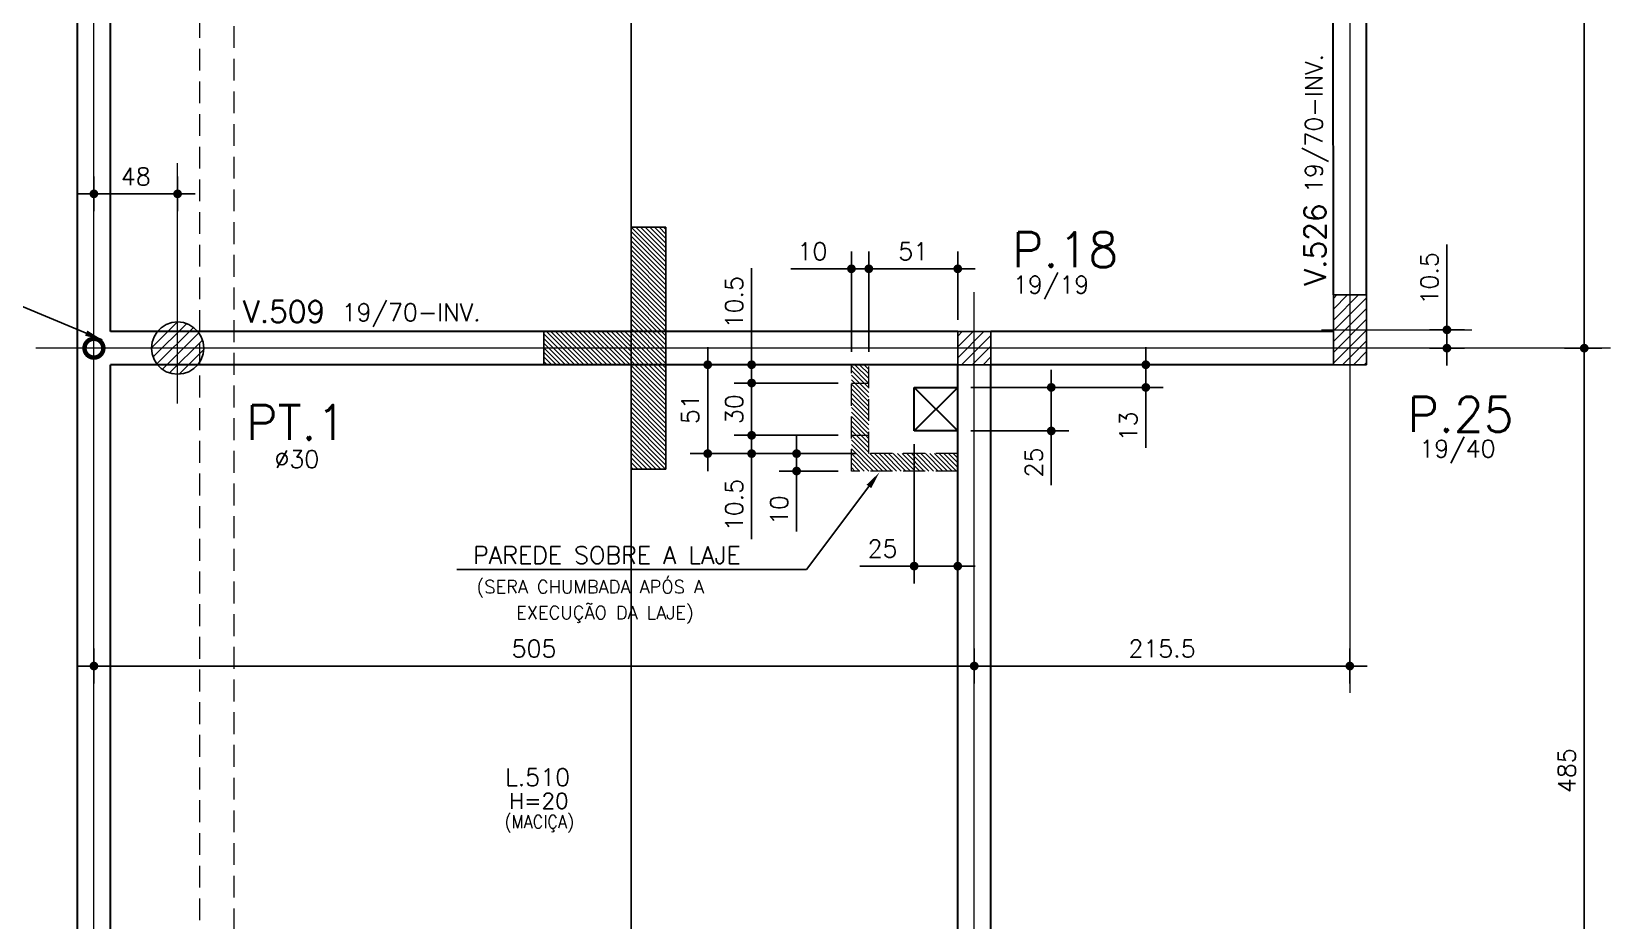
# Model space of a CAD drawing. Header units: inches. Extents: x 0 to 5940, y 0 to 4205.
# Drawn here: x 3180 to 4086, y 2257 to 2767 of the extents above; entities that cross this region are included whole.
import ezdxf

# ---------------------------------------------------------------- set-up
doc = ezdxf.new("R2010")
doc.units = ezdxf.units.IN
doc.header["$LTSCALE"] = 50
doc.header["$MEASUREMENT"] = 0
doc.linetypes.add('HIDDEN', pattern=[0.375, 0.25, -0.125])
for name, color, linetype in [('ALVENARIA', 10, 'HIDDEN'), ('CONTRA-FLECHA', 210, 'Continuous'), ('CORTE-FORMA', 1, 'Continuous'), ('COTA', 6, 'Continuous'), ('ESTRUTURA METALICA', 80, 'HIDDEN'), ('FO-HACHURA_PILAR-MORRE', 252, 'Continuous'), ('FO-TEXTO-LAJES', 152, 'Continuous'), ('FO-TEXTO-VIGAS', 3, 'Continuous'), ('P-M', 7, 'Continuous'), ('TEXTO', 3, 'Continuous')]:
    doc.layers.add(name, color=color, linetype=linetype)
for name, color, linetype, lineweight in [('FO-Eixos', 150, 'Continuous', 5), ('FO-Textos dos pilares', 3, 'Continuous', 20), ('FO-Vigas', 2, 'Continuous', 30)]:
    doc.layers.add(name, color=color, linetype=linetype, lineweight=lineweight)
doc.styles.add('ROMANS', font='romans.shx')
doc.dimstyles.new('COTA_50', dxfattribs={"dimscale": 5, "dimtxt": 2, "dimasz": 1, "dimexe": 2, "dimexo": 1.5, "dimgap": 1, "dimtad": 1, "dimzin": 12, "dimdsep": 46, "dimtxsty": 'ROMANS', "dimblk1": 'COTA', "dimblk2": 'COTA', "dimsah": 1, "dimcen": -4, "dimdle": 1.5, "dimclrd": 6, "dimclre": 6, "dimclrt": 3, "dimadec": 0, "dimazin": 0, "dimtfac": 1, "dimtofl": 0, "dimtmove": 0, "dimatfit": 3, "dimldrblk": 'COTA', "dimfxl": 1, "dimtolj": 1, "dimtzin": 12, "dimarcsym": 0})
doc.dimstyles.new('NOTA', dxfattribs={"dimscale": 5, "dimtxt": 2, "dimasz": 2, "dimexe": 1.5, "dimexo": 2, "dimgap": 1, "dimtad": 1, "dimdec": 1, "dimzin": 12, "dimdsep": 46, "dimtxsty": 'ROMANS', "dimcen": 0.09, "dimclrd": 8, "dimclre": 8, "dimclrt": 3, "dimadec": 0, "dimazin": 0, "dimtfac": 1, "dimtdec": 1, "dimtofl": 0, "dimtmove": 0, "dimatfit": 3, "dimfxl": 1, "dimtolj": 1, "dimtzin": 12, "dimarcsym": 0})
pattern_1 = [(45, (-24102.2134, 9121.8574), (-3.0935922, 3.0935922), [])]

# ---------------------------------------------------------------- blocks, each defined once
blk = doc.blocks.new('COTA')
at = {"layer": 'COTA'}
for p, q in [((0, -2), (0, 2)), ((2, 0), (-2, 0))]:
    blk.add_line(p, q, dxfattribs=at)
at = {"layer": 'COTA', "const_width": 0.5}
blk.add_lwpolyline([(-0.25, 0, 1), (0.25, 0, 1)], format="xyb", close=True, dxfattribs=at)
blk = doc.blocks.new('*D17')
at = {"layer": 'COTA', "color": 6, "lineweight": -2, "transparency": 16777216}
for p, q in [((3215.99, 2678.59), (3215.99, 2684.22)), ((3263.99, 2678.59), (3263.99, 2684.22)), ((3220.99, 2674.22), (3258.99, 2674.22))]:
    blk.add_line(p, q, dxfattribs=at)
at = {"layer": 'Defpoints', "color": 0, "transparency": 16777216}
for p in [(3263.99, 2674.22), (3215.99, 2671.09), (3263.99, 2671.09)]:
    blk.add_point(p, dxfattribs=at)
at = {"layer": 'COTA', "color": 6, "lineweight": -2, "transparency": 16777216, "xscale": 5, "yscale": 5, "zscale": 5, "rotation": 180}
blk.add_blockref('COTA', (3215.99, 2674.22), dxfattribs=at)
at = {"layer": 'COTA', "color": 6, "lineweight": -2, "transparency": 16777216, "xscale": 5, "yscale": 5, "zscale": 5}
blk.add_blockref('COTA', (3263.99, 2674.22), dxfattribs=at)
at = {"layer": 'COTA', "color": 3, "transparency": 16777216, "insert": (3239.99, 2684.22), "char_height": 10, "attachment_point": 5, "style": 'ROMANS'}
blk.add_mtext('\\A1;48', dxfattribs=at)
blk = doc.blocks.new('*D18')
at = {"layer": 'COTA', "color": 6, "lineweight": -2, "transparency": 16777216}
for p, q in [((3215.99, 2407.59), (3215.99, 2393.28)), ((3220.99, 2403.28), (3715.99, 2403.28)), ((3720.99, 2407.59), (3720.99, 2393.28))]:
    blk.add_line(p, q, dxfattribs=at)
at = {"layer": 'Defpoints', "color": 0, "transparency": 16777216}
for p in [(3215.99, 2415.09), (3720.99, 2415.09), (3720.99, 2403.28)]:
    blk.add_point(p, dxfattribs=at)
at = {"layer": 'COTA', "color": 6, "lineweight": -2, "transparency": 16777216, "xscale": 5, "yscale": 5, "zscale": 5, "rotation": 180}
blk.add_blockref('COTA', (3215.99, 2403.28), dxfattribs=at)
at = {"layer": 'COTA', "color": 6, "lineweight": -2, "transparency": 16777216, "xscale": 5, "yscale": 5, "zscale": 5}
blk.add_blockref('COTA', (3720.99, 2403.28), dxfattribs=at)
at = {"layer": 'COTA', "color": 3, "transparency": 16777216, "insert": (3468.49, 2413.28), "char_height": 10, "attachment_point": 5, "style": 'ROMANS'}
blk.add_mtext('\\A1;505', dxfattribs=at)
blk = doc.blocks.new('*D19')
at = {"layer": 'COTA', "color": 6, "lineweight": -2, "transparency": 16777216}
for p, q in [((3720.99, 2408.49), (3720.99, 2393.28)), ((3725.99, 2403.28), (3931.46, 2403.28)), ((3936.46, 2408.49), (3936.46, 2393.28))]:
    blk.add_line(p, q, dxfattribs=at)
at = {"layer": 'Defpoints', "color": 0, "transparency": 16777216}
for p in [(3720.99, 2415.99), (3936.46, 2415.99), (3936.46, 2403.28)]:
    blk.add_point(p, dxfattribs=at)
at = {"layer": 'COTA', "color": 6, "lineweight": -2, "transparency": 16777216, "xscale": 5, "yscale": 5, "zscale": 5, "rotation": 180}
blk.add_blockref('COTA', (3720.99, 2403.28), dxfattribs=at)
at = {"layer": 'COTA', "color": 6, "lineweight": -2, "transparency": 16777216, "xscale": 5, "yscale": 5, "zscale": 5}
blk.add_blockref('COTA', (3936.46, 2403.28), dxfattribs=at)
at = {"layer": 'COTA', "color": 3, "transparency": 16777216, "insert": (3828.73, 2413.28), "char_height": 10, "attachment_point": 5, "style": 'ROMANS'}
blk.add_mtext('\\A1;215.5', dxfattribs=at)
blk = doc.blocks.new('*D42')
at = {"layer": 'COTA', "color": 6, "lineweight": -2, "transparency": 16777216}
for p, q in [((4059.54, 3054.21), (4080.95, 3054.21)), ((4070.95, 3049.21), (4070.95, 2590.67)), ((4059.54, 2585.67), (4080.95, 2585.67))]:
    blk.add_line(p, q, dxfattribs=at)
at = {"layer": 'Defpoints', "color": 0, "transparency": 16777216}
for p in [(4052.04, 3054.21), (4052.04, 2585.67), (4070.95, 2585.67)]:
    blk.add_point(p, dxfattribs=at)
at = {"layer": 'COTA', "color": 6, "lineweight": -2, "transparency": 16777216, "xscale": 5, "yscale": 5, "zscale": 5}
for p, rotation in [((4070.95, 3054.21), 90), ((4070.95, 2585.67), 270)]:
    blk.add_blockref('COTA', p, dxfattribs=dict(at, rotation=rotation))
at = {"layer": 'COTA', "color": 3, "transparency": 16777216, "insert": (4060.95, 2819.94), "char_height": 10, "attachment_point": 5, "rotation": 90, "style": 'ROMANS'}
blk.add_mtext('\\A1;469', dxfattribs=at)
blk = doc.blocks.new('*D43')
at = {"layer": 'COTA', "color": 6, "lineweight": -2, "transparency": 16777216}
for p, q in [((3992.16, 2601.21), (3992.16, 2645.25)), ((3997.7, 2596.21), (4002.16, 2596.21)), ((3997.7, 2585.67), (4002.16, 2585.67)), ((3992.16, 2580.67), (3992.16, 2575.67))]:
    blk.add_line(p, q, dxfattribs=at)
at = {"layer": 'Defpoints', "color": 0, "transparency": 16777216}
for p in [(3990.2, 2596.21), (3992.16, 2596.21), (3990.2, 2585.67)]:
    blk.add_point(p, dxfattribs=at)
at = {"layer": 'COTA', "color": 6, "lineweight": -2, "transparency": 16777216, "xscale": 5, "yscale": 5, "zscale": 5}
for p, rotation in [((3992.16, 2596.21), 270), ((3992.16, 2585.67), 90)]:
    blk.add_blockref('COTA', p, dxfattribs=dict(at, rotation=rotation))
at = {"layer": 'COTA', "color": 3, "transparency": 16777216, "insert": (3982.16, 2625.73), "char_height": 10, "attachment_point": 5, "rotation": 90, "style": 'ROMANS'}
blk.add_mtext('\\A1;10.5', dxfattribs=at)
blk = doc.blocks.new('*D44')
at = {"layer": 'COTA', "color": 6, "lineweight": -2, "transparency": 16777216}
for p, q in [((4060.82, 2585.67), (4080.95, 2585.67)), ((4070.95, 2580.67), (4070.95, 2105.71)), ((4060.82, 2100.71), (4080.95, 2100.71))]:
    blk.add_line(p, q, dxfattribs=at)
at = {"layer": 'Defpoints', "color": 0, "transparency": 16777216}
for p in [(4053.32, 2585.67), (4053.32, 2100.71), (4070.95, 2100.71)]:
    blk.add_point(p, dxfattribs=at)
at = {"layer": 'COTA', "color": 6, "lineweight": -2, "transparency": 16777216, "xscale": 5, "yscale": 5, "zscale": 5}
for p, rotation in [((4070.95, 2585.67), 90), ((4070.95, 2100.71), 270)]:
    blk.add_blockref('COTA', p, dxfattribs=dict(at, rotation=rotation))
at = {"layer": 'COTA', "color": 3, "transparency": 16777216, "insert": (4060.95, 2343.19), "char_height": 10, "attachment_point": 5, "rotation": 90, "style": 'ROMANS'}
blk.add_mtext('\\A1;485', dxfattribs=at)
blk = doc.blocks.new('*D78')
at = {"layer": 'COTA', "color": 6, "lineweight": -2, "transparency": 16777216}
for p, q in [((3686.52, 2530.67), (3686.52, 2450.61)), ((3711.52, 2472.32), (3711.52, 2450.61)), ((3686.52, 2460.61), (3655.33, 2460.61)), ((3706.52, 2460.61), (3691.52, 2460.61))]:
    blk.add_line(p, q, dxfattribs=at)
at = {"layer": 'Defpoints', "color": 0, "transparency": 16777216}
for p in [(3686.52, 2538.17), (3711.52, 2479.82), (3686.52, 2460.61)]:
    blk.add_point(p, dxfattribs=at)
at = {"layer": 'COTA', "color": 6, "lineweight": -2, "transparency": 16777216, "xscale": 5, "yscale": 5, "zscale": 5, "rotation": 180}
blk.add_blockref('COTA', (3686.52, 2460.61), dxfattribs=at)
at = {"layer": 'COTA', "color": 6, "lineweight": -2, "transparency": 16777216, "xscale": 5, "yscale": 5, "zscale": 5}
blk.add_blockref('COTA', (3711.52, 2460.61), dxfattribs=at)
at = {"layer": 'COTA', "color": 3, "transparency": 16777216, "insert": (3668.43, 2470.61), "char_height": 10, "attachment_point": 5, "style": 'ROMANS'}
blk.add_mtext('\\A1;25', dxfattribs=at)
blk = doc.blocks.new('*D79')
at = {"layer": 'COTA', "color": 6, "lineweight": -2, "transparency": 16777216}
for p, q in [((3660.52, 2583.67), (3660.52, 2641.24)), ((3711.52, 2601.97), (3711.52, 2641.24)), ((3706.52, 2631.24), (3665.52, 2631.24))]:
    blk.add_line(p, q, dxfattribs=at)
at = {"layer": 'Defpoints', "color": 0, "transparency": 16777216}
for p in [(3660.52, 2631.24), (3711.52, 2594.47), (3660.52, 2576.17)]:
    blk.add_point(p, dxfattribs=at)
at = {"layer": 'COTA', "color": 6, "lineweight": -2, "transparency": 16777216, "xscale": 5, "yscale": 5, "zscale": 5, "rotation": 180}
blk.add_blockref('COTA', (3660.52, 2631.24), dxfattribs=at)
at = {"layer": 'COTA', "color": 6, "lineweight": -2, "transparency": 16777216, "xscale": 5, "yscale": 5, "zscale": 5}
blk.add_blockref('COTA', (3711.52, 2631.24), dxfattribs=at)
at = {"layer": 'COTA', "color": 3, "transparency": 16777216, "insert": (3686.02, 2641.24), "char_height": 10, "attachment_point": 5, "style": 'ROMANS'}
blk.add_mtext('\\A1;51', dxfattribs=at)
blk = doc.blocks.new('*D80')
at = {"layer": 'COTA', "color": 6, "lineweight": -2, "transparency": 16777216}
for p, q in [((3718.99, 2563.17), (3775.17, 2563.17)), ((3765.17, 2558.17), (3765.17, 2543.17)), ((3718.99, 2538.17), (3775.17, 2538.17)), ((3765.17, 2538.17), (3765.17, 2506.98))]:
    blk.add_line(p, q, dxfattribs=at)
at = {"layer": 'Defpoints', "color": 0, "transparency": 16777216}
for p in [(3711.49, 2563.17), (3711.49, 2538.17), (3765.17, 2538.17)]:
    blk.add_point(p, dxfattribs=at)
at = {"layer": 'COTA', "color": 6, "lineweight": -2, "transparency": 16777216, "xscale": 5, "yscale": 5, "zscale": 5}
for p, rotation in [((3765.17, 2563.17), 90), ((3765.17, 2538.17), 270)]:
    blk.add_blockref('COTA', p, dxfattribs=dict(at, rotation=rotation))
at = {"layer": 'COTA', "color": 3, "transparency": 16777216, "insert": (3755.17, 2520.08), "char_height": 10, "attachment_point": 5, "rotation": 90, "style": 'ROMANS'}
blk.add_mtext('\\A1;25', dxfattribs=at)
blk = doc.blocks.new('*D81')
at = {"layer": 'COTA', "color": 6, "lineweight": -2, "transparency": 16777216}
for p, q in [((3819.41, 2581.19), (3819.41, 2586.19)), ((3816.37, 2576.19), (3829.41, 2576.19)), ((3760.87, 2563.17), (3829.41, 2563.17)), ((3819.41, 2558.17), (3819.41, 2528.41))]:
    blk.add_line(p, q, dxfattribs=at)
at = {"layer": 'Defpoints', "color": 0, "transparency": 16777216}
for p in [(3808.87, 2576.19), (3753.37, 2563.17), (3819.41, 2563.17)]:
    blk.add_point(p, dxfattribs=at)
at = {"layer": 'COTA', "color": 6, "lineweight": -2, "transparency": 16777216, "xscale": 5, "yscale": 5, "zscale": 5}
for p, rotation in [((3819.41, 2576.19), 270), ((3819.41, 2563.17), 90)]:
    blk.add_blockref('COTA', p, dxfattribs=dict(at, rotation=rotation))
at = {"layer": 'COTA', "color": 3, "transparency": 16777216, "insert": (3809.41, 2540.79), "char_height": 10, "attachment_point": 5, "rotation": 90, "style": 'ROMANS'}
blk.add_mtext('\\A1;13', dxfattribs=at)
blk = doc.blocks.new('*D88')
at = {"layer": 'COTA', "color": 6, "lineweight": -2, "transparency": 16777216}
for p, q in [((3650.52, 2583.67), (3650.52, 2641.24)), ((3660.52, 2583.67), (3660.52, 2641.24)), ((3645.52, 2631.24), (3615.76, 2631.24)), ((3665.52, 2631.24), (3670.52, 2631.24))]:
    blk.add_line(p, q, dxfattribs=at)
at = {"layer": 'Defpoints', "color": 0, "transparency": 16777216}
for p in [(3650.52, 2631.24), (3650.52, 2576.17), (3660.52, 2576.17)]:
    blk.add_point(p, dxfattribs=at)
at = {"layer": 'COTA', "color": 6, "lineweight": -2, "transparency": 16777216, "xscale": 5, "yscale": 5, "zscale": 5}
blk.add_blockref('COTA', (3650.52, 2631.24), dxfattribs=at)
at = {"layer": 'COTA', "color": 6, "lineweight": -2, "transparency": 16777216, "xscale": 5, "yscale": 5, "zscale": 5, "rotation": 180}
blk.add_blockref('COTA', (3660.52, 2631.24), dxfattribs=at)
at = {"layer": 'COTA', "color": 3, "transparency": 16777216, "insert": (3628.14, 2641.24), "char_height": 10, "attachment_point": 5, "style": 'ROMANS'}
blk.add_mtext('\\A1;10', dxfattribs=at)
blk = doc.blocks.new('*D89')
at = {"layer": 'COTA', "color": 6, "lineweight": -2, "transparency": 16777216}
for p, q in [((3619.08, 2530.17), (3619.08, 2535.17)), ((3653.02, 2525.17), (3609.08, 2525.17)), ((3643.02, 2515.17), (3609.08, 2515.17)), ((3619.08, 2510.17), (3619.08, 2480.41))]:
    blk.add_line(p, q, dxfattribs=at)
at = {"layer": 'Defpoints', "color": 0, "transparency": 16777216}
for p in [(3660.52, 2525.17), (3619.08, 2515.17), (3650.52, 2515.17)]:
    blk.add_point(p, dxfattribs=at)
at = {"layer": 'COTA', "color": 6, "lineweight": -2, "transparency": 16777216, "xscale": 5, "yscale": 5, "zscale": 5}
for p, rotation in [((3619.08, 2525.17), 270), ((3619.08, 2515.17), 90)]:
    blk.add_blockref('COTA', p, dxfattribs=dict(at, rotation=rotation))
at = {"layer": 'COTA', "color": 3, "transparency": 16777216, "insert": (3609.08, 2492.79), "char_height": 10, "attachment_point": 5, "rotation": 90, "style": 'ROMANS'}
blk.add_mtext('\\A1;10', dxfattribs=at)
blk = doc.blocks.new('*D96')
at = {"layer": 'COTA', "color": 6, "lineweight": -2, "transparency": 16777216}
for p, q in [((3643.02, 2565.67), (3583.29, 2565.67)), ((3593.29, 2540.67), (3593.29, 2560.67)), ((3643.02, 2535.67), (3583.29, 2535.67))]:
    blk.add_line(p, q, dxfattribs=at)
at = {"layer": 'Defpoints', "color": 0, "transparency": 16777216}
for p in [(3593.29, 2565.67), (3650.52, 2565.67), (3650.52, 2535.67)]:
    blk.add_point(p, dxfattribs=at)
at = {"layer": 'COTA', "color": 6, "lineweight": -2, "transparency": 16777216, "xscale": 5, "yscale": 5, "zscale": 5}
for p, rotation in [((3593.29, 2565.67), 90), ((3593.29, 2535.67), 270)]:
    blk.add_blockref('COTA', p, dxfattribs=dict(at, rotation=rotation))
at = {"layer": 'COTA', "color": 3, "transparency": 16777216, "insert": (3583.29, 2550.67), "char_height": 10, "attachment_point": 5, "rotation": 90, "style": 'ROMANS'}
blk.add_mtext('\\A1;30', dxfattribs=at)
blk = doc.blocks.new('*D97')
at = {"layer": 'COTA', "color": 6, "lineweight": -2, "transparency": 16777216}
for p, q in [((3593.29, 2540.67), (3593.29, 2545.67)), ((3621.12, 2535.67), (3583.29, 2535.67)), ((3621.12, 2525.17), (3583.29, 2525.17)), ((3593.29, 2520.17), (3593.29, 2476.12))]:
    blk.add_line(p, q, dxfattribs=at)
at = {"layer": 'Defpoints', "color": 0, "transparency": 16777216}
for p in [(3628.62, 2535.67), (3593.29, 2525.17), (3628.62, 2525.17)]:
    blk.add_point(p, dxfattribs=at)
at = {"layer": 'COTA', "color": 6, "lineweight": -2, "transparency": 16777216, "xscale": 5, "yscale": 5, "zscale": 5}
for p, rotation in [((3593.29, 2535.67), 270), ((3593.29, 2525.17), 90)]:
    blk.add_blockref('COTA', p, dxfattribs=dict(at, rotation=rotation))
at = {"layer": 'COTA', "color": 3, "transparency": 16777216, "insert": (3583.29, 2495.65), "char_height": 10, "attachment_point": 5, "rotation": 90, "style": 'ROMANS'}
blk.add_mtext('\\A1;10.5', dxfattribs=at)
blk = doc.blocks.new('*D98')
at = {"layer": 'COTA', "color": 6, "lineweight": -2, "transparency": 16777216}
for p, q in [((3593.29, 2581.17), (3593.29, 2631.58)), ((3605.06, 2576.17), (3583.29, 2576.17)), ((3605.06, 2565.67), (3583.29, 2565.67)), ((3593.29, 2560.67), (3593.29, 2555.67))]:
    blk.add_line(p, q, dxfattribs=at)
at = {"layer": 'Defpoints', "color": 0, "transparency": 16777216}
for p in [(3593.29, 2576.17), (3612.56, 2576.17), (3612.56, 2565.67)]:
    blk.add_point(p, dxfattribs=at)
at = {"layer": 'COTA', "color": 6, "lineweight": -2, "transparency": 16777216, "xscale": 5, "yscale": 5, "zscale": 5}
for p, rotation in [((3593.29, 2576.17), 270), ((3593.29, 2565.67), 90)]:
    blk.add_blockref('COTA', p, dxfattribs=dict(at, rotation=rotation))
at = {"layer": 'COTA', "color": 3, "transparency": 16777216, "insert": (3583.29, 2612.05), "char_height": 10, "attachment_point": 5, "rotation": 90, "style": 'ROMANS'}
blk.add_mtext('\\A1;10.5', dxfattribs=at)
blk = doc.blocks.new('*D99')
at = {"layer": 'COTA', "color": 6, "lineweight": -2, "transparency": 16777216}
for p, q in [((3568.41, 2576.17), (3558.09, 2576.17)), ((3568.09, 2530.17), (3568.09, 2571.17)), ((3596.79, 2525.17), (3558.09, 2525.17))]:
    blk.add_line(p, q, dxfattribs=at)
at = {"layer": 'Defpoints', "color": 0, "transparency": 16777216}
for p in [(3568.09, 2576.17), (3575.91, 2576.17), (3604.29, 2525.17)]:
    blk.add_point(p, dxfattribs=at)
at = {"layer": 'COTA', "color": 6, "lineweight": -2, "transparency": 16777216, "xscale": 5, "yscale": 5, "zscale": 5}
for p, rotation in [((3568.09, 2576.17), 90), ((3568.09, 2525.17), 270)]:
    blk.add_blockref('COTA', p, dxfattribs=dict(at, rotation=rotation))
at = {"layer": 'COTA', "color": 3, "transparency": 16777216, "insert": (3558.09, 2550.67), "char_height": 10, "attachment_point": 5, "rotation": 90, "style": 'ROMANS'}
blk.add_mtext('\\A1;51', dxfattribs=at)

msp = doc.modelspace()

# ---------------------------------------------------------------- hatches: boundary and pattern name
at = {"layer": 'ALVENARIA', "linetype": 'Continuous', "lineweight": 13}
h = msp.add_hatch(dxfattribs=at)
h.set_pattern_fill('ANSI31', color=11, scale=15, angle=90)
h.paths.add_polyline_path([(3660.521, 2576.172), (3650.521, 2576.172), (3650.521, 2565.672), (3660.521, 2565.672)])
h = msp.add_hatch(dxfattribs=at)
h.set_pattern_fill('ANSI31', color=252, scale=15, angle=90)
h.paths.add_polyline_path([(3660.521, 2565.672), (3650.521, 2565.672), (3650.521, 2535.672), (3660.521, 2535.672)])
h = msp.add_hatch(dxfattribs=at)
h.set_pattern_fill('ANSI31', color=11, scale=15, angle=90)
h.paths.add_polyline_path([(3711.493, 2525.172), (3660.521, 2525.172), (3660.521, 2535.672), (3650.521, 2535.672), (3650.521, 2515.172), (3711.493, 2515.172)])
at = {"layer": 'CORTE-FORMA'}
h = msp.add_hatch(dxfattribs=at)
h.set_pattern_fill('ANSI31', color=70, scale=15, angle=90)
h.set_pattern_definition([(135, (5199.0355, 338.6796), (-1.3258252, -1.3258252), [])])
h.paths.add_polyline_path([(3544.143, 2516.172), (3544.143, 2576.172), (3524.143, 2576.172), (3524.143, 2516.172)])
h.paths.add_polyline_path([(3544.143, 2576.172), (3544.143, 2585.672), (3474.143, 2585.672), (3474.143, 2576.172), (3524.143, 2576.172)])
h.paths.add_polyline_path([(3544.143, 2585.672), (3544.143, 2595.172), (3524.143, 2595.172), (3474.143, 2595.172), (3474.143, 2585.672)])
h.paths.add_polyline_path([(3544.143, 2595.172), (3544.143, 2655.172), (3524.143, 2655.172), (3524.143, 2595.172)])
at = {"layer": 'FO-HACHURA_PILAR-MORRE'}
h = msp.add_hatch(dxfattribs=at)
h.set_pattern_fill('ANSI31', color=256, scale=35)
h.set_pattern_definition(pattern_1)
h.paths.add_polyline_path([(3945.992, 2576.207), (3945.992, 2616.207), (3926.992, 2616.207), (3926.992, 2576.207)])
h = msp.add_hatch(dxfattribs=at)
h.set_pattern_fill('ANSI31', color=256, scale=35)
h.set_pattern_definition(pattern_1)
h.paths.add_polyline_path([(3249.369, 2582.369), (3250.478, 2579.199), (3252.265, 2576.355), (3254.64, 2573.979), (3257.484, 2572.192), (3260.655, 2571.083), (3263.993, 2570.707), (3267.331, 2571.083), (3270.501, 2572.192), (3273.345, 2573.979), (3275.72, 2576.355), (3277.507, 2579.199), (3278.617, 2582.369), (3278.993, 2585.707), (3278.617, 2589.045), (3277.507, 2592.215), (3275.72, 2595.059), (3273.345, 2597.434), (3270.501, 2599.221), (3267.331, 2600.331), (3263.993, 2600.707), (3260.655, 2600.331), (3257.484, 2599.221), (3254.64, 2597.434), (3252.265, 2595.059), (3250.478, 2592.215), (3249.369, 2589.045), (3248.993, 2585.707)])
h = msp.add_hatch(dxfattribs=at)
h.set_pattern_fill('ANSI31', color=256, scale=35)
h.set_pattern_definition([(45, (-17267.44, 9121.8574), (-3.0935922, 3.0935922), [])])
h.paths.add_polyline_path([(3730.493, 2595.172), (3711.493, 2595.172), (3711.493, 2576.207), (3730.493, 2576.207)])

# ---------------------------------------------------------------- linework, layer by layer
at = {"layer": 'ALVENARIA', "lineweight": 5}
for p, q in [((3276.493, 3376.207), (3276.493, 2101.707)), ((3296.493, 2101.707), (3296.493, 3376.207))]:
    msp.add_line(p, q, dxfattribs=at)
at = {"layer": 'ALVENARIA', "color": 1, "linetype": 'HIDDEN', "lineweight": 13}
for p, q in [((3650.521, 2515.172), (3650.521, 2576.172)), ((3660.521, 2525.172), (3660.521, 2576.172)), ((3650.521, 2565.672), (3660.521, 2565.672)), ((3650.521, 2535.672), (3660.521, 2535.672)), ((3711.521, 2525.172), (3660.521, 2525.172)), ((3711.521, 2515.172), (3650.521, 2515.172))]:
    msp.add_line(p, q, dxfattribs=at)
at = {"layer": 'CONTRA-FLECHA', "linetype": 'Continuous', "const_width": 2.56}
msp.add_lwpolyline([(3212.174, 2581.854, 1), (3219.811, 2589.491, 1)], format="xyb", close=True, dxfattribs=at)
at = {"layer": 'CORTE-FORMA', "color": 8}
for p, q in [((3524.143, 2550.679), (3524.143, 2987.207)), ((3524.143, 2516.172), (3524.143, 2164.765))]:
    msp.add_line(p, q, dxfattribs=at)
at = {"layer": 'CORTE-FORMA', "color": 70}
for p, q in [((3524.143, 2655.172), (3544.143, 2655.172)), ((3524.143, 2516.172), (3544.143, 2516.172))]:
    msp.add_line(p, q, dxfattribs=at)
at = {"layer": 'CORTE-FORMA'}
for p, q in [((3524.143, 2595.172), (3524.143, 2655.172)), ((3544.143, 2576.172), (3544.143, 2655.172)), ((3544.143, 2595.172), (3544.143, 2516.172)), ((3524.143, 2576.172), (3524.143, 2516.172))]:
    msp.add_line(p, q, dxfattribs=at)
msp.add_lwpolyline([(3524.143, 2595.172), (3474.143, 2595.172), (3474.143, 2576.172), (3524.143, 2576.172)], dxfattribs=at)
at = {"layer": 'ESTRUTURA METALICA', "linetype": 'HIDDEN'}
for p, q in [((3206.493, 1814.207), (3206.493, 3628.707)), ((3225.493, 2595.207), (3225.493, 3609.707)), ((3225.493, 1814.207), (3225.493, 2576.207)), ((3711.493, 2110.707), (3711.493, 2576.207)), ((3730.493, 1785.207), (3730.493, 2576.207))]:
    msp.add_line(p, q, dxfattribs=at)
at = {"layer": 'FO-Eixos'}
for p, q in [((3215.993, 1766.857), (3215.993, 3741.602)), ((3936.459, 3741.602), (3936.459, 2387.977)), ((3263.993, 2553.857), (3263.993, 2691.825)), ((3720.993, 1732.858), (3720.993, 2617.901)), ((3920.262, 2596.207), (4006.352, 2596.207)), ((4085.946, 2585.672), (3182.634, 2585.672))]:
    msp.add_line(p, q, dxfattribs=at)
at = {"layer": 'FO-Vigas'}
for p, q in [((3206.493, 2110.207), (3206.493, 3303.207)), ((3225.493, 2595.172), (3225.493, 3303.207)), ((3926.992, 2616.205), (3926.959, 3047.205)), ((3945.992, 2616.207), (3945.959, 3047.207)), ((3711.493, 2595.172), (3225.493, 2595.172)), ((3926.992, 2595.172), (3730.493, 2595.172)), ((3225.493, 2110.207), (3225.493, 2576.172)), ((3711.493, 2576.172), (3225.493, 2576.172)), ((3711.493, 2110.207), (3711.493, 2576.172)), ((3926.992, 2576.207), (3730.493, 2576.172)), ((3730.493, 2110.207), (3730.493, 2576.172)), ((3686.493, 2563.172), (3711.493, 2563.172)), ((3686.493, 2538.172), (3686.493, 2563.172)), ((3711.493, 2538.172), (3686.493, 2538.172))]:
    msp.add_line(p, q, dxfattribs=at)
at = {"layer": 'FO-Vigas', "color": 252}
for p, q in [((3686.493, 2563.172), (3711.493, 2538.172)), ((3711.493, 2563.172), (3686.493, 2538.172))]:
    msp.add_line(p, q, dxfattribs=at)
at = {"layer": 'P-M', "flags": 128}
msp.add_lwpolyline([(3945.992, 2576.207), (3945.992, 2616.207), (3926.992, 2616.207), (3926.992, 2576.207)], close=True, dxfattribs=at)
at = {"layer": 'P-M'}
for points in [[(3249.369, 2582.369), (3250.478, 2579.199), (3252.265, 2576.355), (3254.64, 2573.979), (3257.484, 2572.192), (3260.655, 2571.083), (3263.993, 2570.707), (3267.331, 2571.083), (3270.501, 2572.192), (3273.345, 2573.979), (3275.72, 2576.355), (3277.507, 2579.199), (3278.617, 2582.369), (3278.993, 2585.707), (3278.617, 2589.045), (3277.507, 2592.215), (3275.72, 2595.059), (3273.345, 2597.434), (3270.501, 2599.221), (3267.331, 2600.331), (3263.993, 2600.707), (3260.655, 2600.331), (3257.484, 2599.221), (3254.64, 2597.434), (3252.265, 2595.059), (3250.478, 2592.215), (3249.369, 2589.045), (3248.993, 2585.707)], [(3730.493, 2595.172), (3711.493, 2595.172), (3711.493, 2576.172), (3730.493, 2576.172)]]:
    msp.add_lwpolyline(points, close=True, dxfattribs=at)
at = {"layer": 'TEXTO', "color": 8}
for p in [(3660.569, 2506.329), (3424.134, 2458.602)]:
    msp.add_line(p, (3624.809, 2458.602), dxfattribs=at)
msp.add_solid([(3659.236, 2507.329), (3661.903, 2505.33), (3666.566, 2514.332)], dxfattribs=at)

# ---------------------------------------------------------------- texts
at = {"layer": 'FO-TEXTO-LAJES', "style": 'ROMANS'}
msp.add_text('L.510', height=10, dxfattribs=at).set_placement((3451.848, 2334.468))
at = {"layer": 'FO-TEXTO-LAJES', "color": 3, "style": 'ROMANS'}
msp.add_text('H=20', height=9, dxfattribs=at).set_placement((3454.275, 2321.386))
at = {"layer": 'FO-TEXTO-LAJES', "color": 4, "style": 'ROMANS', "width": 0.9}
msp.add_text('(MACIÇA)', height=7.5, dxfattribs=at).set_placement((3451.529, 2310.169))
at = {"layer": 'FO-TEXTO-VIGAS', "style": 'ROMANS'}
msp.add_text('19/70-INV.', height=10, rotation=90, dxfattribs=at).set_placement((3920.834, 2674.789))
at = {"layer": 'FO-TEXTO-VIGAS', "color": 1, "style": 'ROMANS'}
msp.add_text('V.526', height=12.5, rotation=90, dxfattribs=at).set_placement((3922.666, 2621.552))
msp.add_text('V.509', height=12.5, dxfattribs=at).set_placement((3301.519, 2600.446))
at = {"layer": 'FO-TEXTO-VIGAS', "style": 'ROMANS'}
msp.add_text('19/70-INV.', height=10, dxfattribs=at).set_placement((3358.127, 2601.266))
at = {"layer": 'FO-Textos dos pilares', "color": 1, "style": 'ROMANS'}
for s, p in [('P.18', (3742.701, 2632.208)), ('P.25', (3969.551, 2537.668)), ('PT.1', (3303.365, 2533.055))]:
    msp.add_text(s, height=20, dxfattribs=at).set_placement(p)
at = {"layer": 'FO-Textos dos pilares', "color": 3, "style": 'ROMANS'}
for s, p in [('19/19', (3743.201, 2617.131)), ('%%C30', (3319.553, 2516.998)), ('19/40', (3976.349, 2522.975))]:
    msp.add_text(s, height=10, dxfattribs=at).set_placement(p)
at = {"layer": 'TEXTO', "style": 'ROMANS'}
msp.add_text('PAREDE SOBRE A LAJE', height=10, dxfattribs=at).set_placement((3433.564, 2461.929))
at = {"layer": 'TEXTO', "color": 4, "style": 'ROMANS'}
for s, p in [('(SERA CHUMBADA APÓS A', (3435.422, 2445.005)), ('EXECUÇÃO DA LAJE)', (3458.184, 2430.154))]:
    msp.add_text(s, height=7.5, dxfattribs=at).set_placement(p)

# ---------------------------------------------------------------- dimensions: what is measured, and where the dimension line sits
at = {"layer": 'COTA'}
for base, p1, p2, override, picture, middle in [((4070.946, 2585.672), (4052.04, 3054.207), (4052.04, 2585.672), {"dimdec": 0}, '*D42', (4060.946, 2819.94)), ((3992.162, 2596.207), (3990.203, 2585.672), (3990.203, 2596.207), {"dimdec": 1}, '*D43', (3982.162, 2625.731)), ((4070.946, 2100.707), (4053.321, 2585.672), (4053.321, 2100.707), {"dimdec": 0}, '*D44', (4060.946, 2343.19)), ((3819.409, 2563.172), (3808.865, 2576.186), (3753.373, 2563.172), {"dimdec": 0}, '*D81', (3809.409, 2540.791))]:
    dim = msp.add_linear_dim(base=base, p1=p1, p2=p2, angle=90, dimstyle='COTA_50', override=override, dxfattribs=at)
    dim.commit()
    dim.dimension.update_dxf_attribs({"geometry": picture, "text_midpoint": middle})
for base, p1, p2, picture, middle in [((3263.993, 2674.221), (3215.993, 2671.093), (3263.993, 2671.093), '*D17', (3239.993, 2684.221)), ((3650.521, 2631.239), (3660.521, 2576.172), (3650.521, 2576.172), '*D88', (3628.14, 2641.239)), ((3720.993, 2403.282), (3215.993, 2415.086), (3720.993, 2415.086), '*D18', (3468.493, 2413.282))]:
    dim = msp.add_linear_dim(base=base, p1=p1, p2=p2, dimstyle='COTA_50', dxfattribs=at)
    dim.commit()
    dim.dimension.update_dxf_attribs({"geometry": picture, "text_midpoint": middle})
for base, p1, p2, angle, picture, middle in [((3660.521, 2631.239), (3711.521, 2594.467), (3660.521, 2576.172), 180, '*D79', (3686.021, 2641.239)), ((3568.091, 2576.172), (3604.293, 2525.172), (3575.91, 2576.172), 90, '*D99', (3558.091, 2550.672)), ((3593.288, 2565.672), (3650.521, 2535.672), (3650.521, 2565.672), 90, '*D96', (3583.288, 2550.672)), ((3765.167, 2538.172), (3711.493, 2563.172), (3711.493, 2538.172), 90, '*D80', (3755.167, 2520.077)), ((3593.288, 2525.172), (3628.621, 2535.672), (3628.621, 2525.172), 90, '*D97', (3583.288, 2495.648)), ((3686.521, 2460.614), (3711.521, 2479.815), (3686.521, 2538.172), 180, '*D78', (3668.425, 2470.614)), ((3619.077, 2515.172), (3660.521, 2525.172), (3650.521, 2515.172), 90, '*D89', (3609.077, 2492.791))]:
    dim = msp.add_linear_dim(base=base, p1=p1, p2=p2, angle=angle, dimstyle='COTA_50', dxfattribs=at)
    dim.commit()
    dim.dimension.update_dxf_attribs({"geometry": picture, "text_midpoint": middle})
dim = msp.add_linear_dim(base=(3593.288, 2576.172), p1=(3612.555, 2565.672), p2=(3612.555, 2576.172), angle=90, dimstyle='COTA_50', dxfattribs=at)
dim.commit()
dim.dimension.update_dxf_attribs({"geometry": '*D98', "text_midpoint": (3593.288, 2612.055), "dimtype": 160})
dim = msp.add_linear_dim(base=(3936.459, 2403.282), p1=(3720.993, 2415.994), p2=(3936.459, 2415.994), dimstyle='COTA_50', override={"dimdec": 1}, dxfattribs=at)
dim.commit()
dim.dimension.update_dxf_attribs({"geometry": '*D19', "text_midpoint": (3828.726, 2413.282)})

# ---------------------------------------------------------------- leaders
at = {"layer": 'CONTRA-FLECHA', "color": 8, "annotation_type": 0, "has_hookline": 1, "hookline_direction": 1, "text_width": 134.75}
msp.add_leader([(3220.766, 2590.445), (3151.994, 2619.239), (3141.994, 2619.239)], dimstyle='NOTA', dxfattribs=at)

doc.saveas('drawing.dxf')
